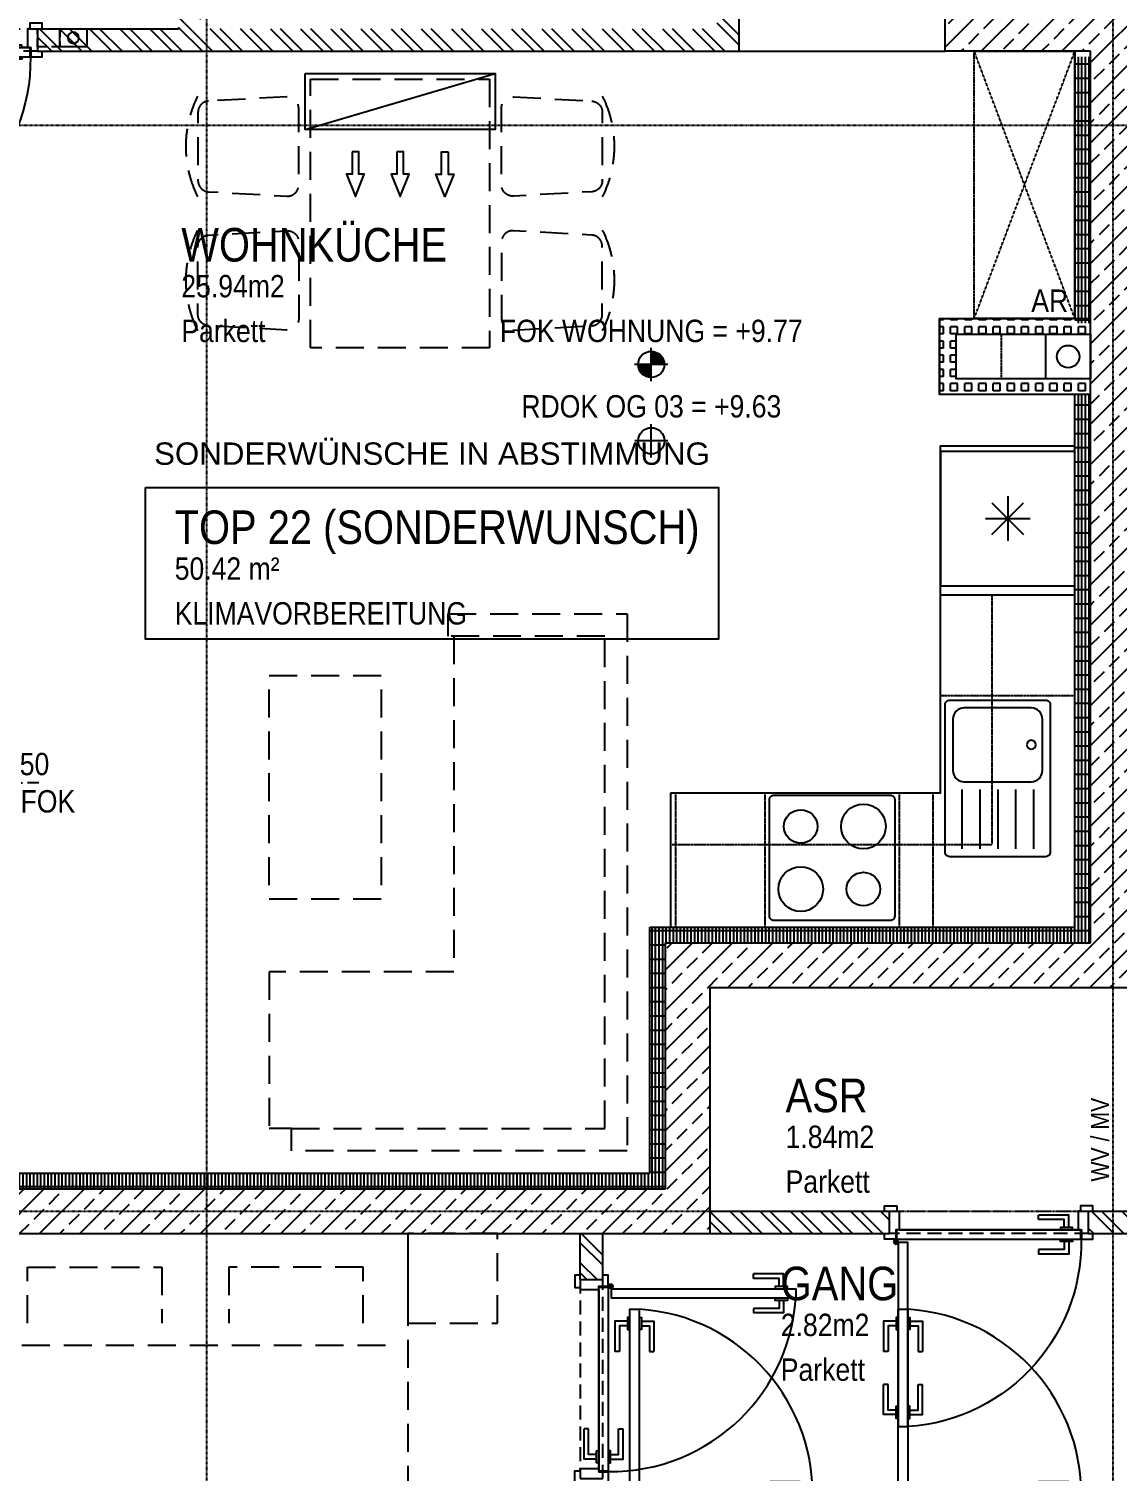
# Model space of a CAD drawing. Header units: millimetres. Extents: x -1798295 to -1733564, y -52013 to 52701.
# Drawn here: x -1749587 to -1744725, y -22908 to -16462 of the extents above; entities that cross this region are included whole.
import ezdxf
from ezdxf.enums import TextEntityAlignment as Align

# ---------------------------------------------------------------- set-up
doc = ezdxf.new("R2010")
doc.units = ezdxf.units.MM
for name, pattern in [('HIDDEN2', [0.1875, 0.125, -0.0625]), ('PHANTOM2', [1.25, 0.625, -0.125, 0.125, -0.125, 0.125, -0.125]), ('STRICHPUNKT', [1, 0.5, -0.25, 0, -0.25])]:
    doc.linetypes.add(name, pattern=pattern)
for name, color, linetype in [('00_HLP---------M0', 6, 'Continuous'), ('00_HLP-G00-L03-M0', 6, 'Continuous'), ('01-ANS-G00-L03-M0', 8, 'Continuous'), ('01-SYM-G00-L03-M0', 8, 'Continuous'), ('01-TXT---------M0', 1, 'Continuous'), ('01-TXT---------PP', 1, 'Continuous'), ('01-TXT-G00-L03-M0', 1, 'Continuous'), ('02-AXO-G00-L03-M0', 8, 'STRICHPUNKT'), ('02-DIM-G00-L03-ACHSEN', 8, 'Continuous'), ('02-FIL-G00-L03-ORANGE', 40, 'Continuous'), ('02-FIL-G00-L03-STB', 8, 'Continuous'), ('02-HID---------M0', 8, 'HIDDEN2'), ('02-TWA---------M0', 4, 'Continuous'), ('02-TWA-G00-L03-M0', 4, 'Continuous'), ('02-ZWA---------M0', 2, 'Continuous'), ('02-ZWA-G00-L03-M0', 2, 'Continuous'), ('03-ANS-G00-L03-M0', 8, 'Continuous'), ('03-HID-G00-L03-M0', 8, 'HIDDEN2'), ('03-SYM-G00-L03-M0', 8, 'Continuous'), ('05-STO--------M0', 1, 'Continuous'), ('05-SYM---------M0', 8, 'Continuous'), ('05-SYM--------M0', 8, 'Continuous'), ('05-SYM-G00-L03-M0', 8, 'Continuous'), ('07-SAN---------M0', 8, 'Continuous'), ('07-SAN-G00-L03-FBHZG-EVERT', 8, 'Continuous'), ('07-SAN-G00-L03-KLIMA', 8, 'Continuous'), ('07-SAN-G00-L03-Küche', 8, 'Continuous'), ('07-SAN-G00-L03-M0', 8, 'Continuous'), ('07_MOB-G00-L03-M0', 6, 'HIDDEN2')]:
    doc.layers.add(name, color=color, linetype=linetype)
doc.styles.add('ARIAL', font='arial.ttf', dxfattribs={"width": 0.85})
doc.styles.get("Standard").update_dxf_attribs({"font": 'arial.ttf'})
doc.dimstyles.new('pp chromy&schneider', dxfattribs={"dimscale": 0.005, "dimtxt": 25, "dimasz": 10, "dimexe": 0, "dimexo": 0, "dimgap": 5, "dimtad": 1, "dimdec": 1, "dimlfac": 100, "dimrnd": 0.1, "dimzin": 9, "dimdsep": 46, "dimtxsty": 'ARIAL', "dimblk": 'c&s kote', "dimcen": 0, "dimse1": 1, "dimse2": 1, "dimclrd": 8, "dimclrt": 8, "dimadec": 0, "dimazin": 0, "dimtfac": 0.75, "dimtdec": 1, "dimtix": 1, "dimtmove": 2, "dimatfit": 0, "dimldrblk": 'NONE', "dimfxl": 1, "dimtolj": 1, "dimlwd": -1, "dimarcsym": 0})
pattern_1 = [(90, (-1823605.963, -55861.873), (-15.875, -2e-07), []), (180, (-1823605.963, -55861.87), (8e-07, -63.5), [])]
pattern_2 = [(135, (-1823605.96, -55861.87), (-67.35192, -67.35192), []), (135, (-1823605.96, -55816.97), (-67.35192, -67.35192), [])]

# ---------------------------------------------------------------- blocks, each defined once
blk = doc.blocks.new('TÜR-80_10er-WAND')
at = {"layer": '00_HLP---------M0'}
for points in [[(-0.3575, 0.027), (-0.3575, 0.083), (-0.2225, 0.083)], [(-0.2225, 0.063), (-0.2225, 0.083)], [(0.4, 0.017), (-0.4, 0.017)], [(-0.375, 0.017), (-0.375, 0.027), (-0.32, 0.027), (-0.32, 0.017)], [(-0.3375, 0.027), (-0.3375, 0.063), (-0.2225, 0.063)], [(-0.375, -0.025), (-0.375, -0.035), (-0.32, -0.035), (-0.32, -0.025)], [(-0.3575, -0.035), (-0.3575, -0.091), (-0.2225, -0.091)], [(-0.3375, -0.035), (-0.3375, -0.071), (-0.2225, -0.071)], [(-0.2225, -0.071), (-0.2225, -0.091)]]:
    blk.add_lwpolyline(points, dxfattribs=at)
blk.add_lwpolyline([(0.4115, -0.025), (-0.4115, -0.025), (-0.4115, -0.025), (-0.4115, 0.017), (0.4115, 0.017)], close=True, dxfattribs=at)
at = {"layer": '02-HID---------M0', "ltscale": 0.5}
for points in [[(0.445, 0.1), (-0.445, 0.1)], [(-0.445, 0), (0.445, 0)]]:
    blk.add_lwpolyline(points, dxfattribs=at)
at = {"layer": '02-ZWA---------M0'}
for points in [[(-0.445, 0.1), (-0.445, 0)], [(0.445, 0.1), (0.445, 0)]]:
    blk.add_lwpolyline(points, dxfattribs=at)
at = {"layer": '05-STO--------M0'}
for points in [[(-0.465, 0.1), (-0.465, 0.125), (-0.41, 0.125), (-0.41, 0.1), (-0.4, 0.1), (-0.4, 0.017), (-0.415, 0.017), (-0.415, -0.025), (-0.465, -0.025), (-0.465, 0)], [(0.465, 0.1), (0.465, 0.125), (0.41, 0.125), (0.41, 0.1), (0.4, 0.1), (0.4, 0.017), (0.415, 0.017), (0.415, -0.025), (0.465, -0.025), (0.465, 0)]]:
    blk.add_lwpolyline(points, dxfattribs=at)
at = {"layer": '05-SYM---------M0'}
for points in [[(0.352, -0.8085), (0.296, -0.8085), (0.296, -0.6735)], [(0.316, -0.6735), (0.296, -0.6735)], [(0.352, -0.7885), (0.316, -0.7885), (0.316, -0.6735)], [(0.414, -0.8085), (0.47, -0.8085), (0.47, -0.6735)], [(0.414, -0.7885), (0.45, -0.7885), (0.45, -0.6735)], [(0.45, -0.6735), (0.47, -0.6735)], [(0.362, -0.826), (0.352, -0.826), (0.352, -0.771), (0.362, -0.771)], [(0.404, -0.826), (0.414, -0.826), (0.414, -0.771), (0.404, -0.771)]]:
    blk.add_lwpolyline(points, dxfattribs=at)
at = {"layer": '05-SYM--------M0'}
blk.add_lwpolyline([(0.404, -0.0395), (0.404, -0.8625), (0.404, -0.8625), (0.362, -0.8625), (0.362, -0.0395)], close=True, dxfattribs=at)
for points in [[(0.41, -0.036), (0.42, -0.036)], [(0.415, -0.031), (0.415, -0.041)]]:
    blk.add_lwpolyline(points, dxfattribs=at)
blk.add_circle((0.415, -0.036), 0.01, dxfattribs=at)
blk.add_arc((0.415, -0.036), 0.8282, 176.33088, 266.33088, dxfattribs=at)
blk = doc.blocks.new('01-SQM')
at = {"layer": '01-TXT---------M0', "color": 1, "style": 'ARIAL', "width": 0.85}
blk.add_attdef('ROOM', (0, 0), '', height=0.15, dxfattribs=at)
blk.add_attdef('AREA', text='', height=0.1, dxfattribs=at).set_placement((0, -0.06), align=Align.TOP_LEFT)
at = {"layer": '01-TXT---------PP', "color": 1, "style": 'ARIAL', "width": 0.85}
blk.add_attdef('NR', text='', height=0.15, dxfattribs=at).set_placement((-0.1173, 0), align=Align.RIGHT)
blk.add_attdef('FLOOR', text='', height=0.1, dxfattribs=at).set_placement((0, -0.26), align=Align.TOP_LEFT)
blk = doc.blocks.new('03-rar')
blk.add_circle((0, 0), 0.05)
at = {"layer": '01-TXT---------M0', "color": 8, "style": 'ARIAL', "width": 0.85}
blk.add_attdef('RR', text='', height=0.1, dxfattribs=at).set_placement((0, 0.1), align=Align.CENTER)
blk = doc.blocks.new('01-HK1')
for p, q in [((-0.0005, -0.0742), (-0.0005, 0.0742)), ((0.0737, 0), (-0.0747, 0))]:
    blk.add_line(p, q)
blk.add_circle((-0.0005, 0), 0.0586)
for points in [[(-0.0005, 0.0586), (0.0409, 0.0414), (-0.0005, 0)], [(-0.0005, 0), (0.0581, 0), (0.0409, 0.0414)], [(-0.0591, 0), (-0.0419, -0.0414), (-0.0005, 0)], [(-0.0419, -0.0414), (-0.0005, -0.0586), (-0.0005, 0)]]:
    blk.add_solid(points)
at = {"layer": '01-TXT---------M0', "color": 8, "style": 'ARIAL', "width": 0.85}
blk.add_attdef('HEIGHT', text='', height=0.1, dxfattribs=at).set_placement((0, 0.2), align=Align.TOP_CENTER)
blk = doc.blocks.new('BETT')
for points in [[(0, 0.95), (-0.4, 0.95), (-0.4, 1.35), (0, 1.35)], [(0, -1.35), (-0.4, -1.35), (-0.4, -0.95), (0, -0.95)]]:
    blk.add_lwpolyline(points, close=True)
at = {"flags": 128}
blk.add_lwpolyline([(-2.1, 0.95), (-2.1, -0.95), (0, -0.95), (0, 0.95)], close=True, dxfattribs=at)
for points in [[(-0.5, 0.85), (-0.5, -0.85)], [(-0.4, 0.75), (-0.15, 0.75), (-0.15, 0.15), (-0.4, 0.15)], [(-0.4, -0.75), (-0.15, -0.75), (-0.15, -0.15), (-0.4, -0.15)]]:
    blk.add_lwpolyline(points)
blk = doc.blocks.new('ECKSOFA_SCHMAL')
for points in [[(0.9, 1.7), (0.2, 1.7)], [(0.2, 1.6), (0.2, 1.7)], [(2.4, 0.875), (0.9, 0.875), (0.9, 1.7)]]:
    blk.add_lwpolyline(points)
at = {"flags": 128}
blk.add_lwpolyline([(1.225, 1.2), (1.225, 1.7), (2.225, 1.7), (2.225, 1.2)], close=True, dxfattribs=at)
blk.add_lwpolyline([(0.2, 1.6), (0.2, 1.6), (0.2, 1.6), (0.2, 0.2), (2.4, 0.2), (2.4, 0.9), (2.5, 0.9), (2.5, 0.1), (0.1, 0.1), (0.1, 1.6)], close=True)
blk = doc.blocks.new('möbel_tisch')
at = {"flags": 128}
for points in [[(0.0979, 0.856, -0.39805), (0.1479, 0.9032), (0.4533, 0.9032, -0.39805), (0.5032, 0.856), (0.5226, 0.506, -0.430564), (0.4727, 0.4532), (0.1284, 0.4532, -0.430564), (0.0785, 0.506)], [(1.1021, 0.856, 0.39805), (1.0521, 0.9032), (0.7467, 0.9032, 0.39805), (0.6968, 0.856), (0.6774, 0.506, 0.430564), (0.7273, 0.4532), (1.0716, 0.4532, 0.430564), (1.1215, 0.506)], [(0.0979, -0.856, 0.39805), (0.1479, -0.9032), (0.4533, -0.9032, 0.39805), (0.5032, -0.856), (0.5226, -0.506, 0.430564), (0.4727, -0.4532), (0.1284, -0.4532, 0.430564), (0.0785, -0.506)], [(1.1021, -0.856, -0.39805), (1.0521, -0.9032), (0.7467, -0.9032, -0.39805), (0.6968, -0.856), (0.6774, -0.506, -0.430564), (0.7273, -0.4532), (1.0716, -0.4532, -0.430564), (1.1215, -0.506)]]:
    blk.add_lwpolyline(points, format="xyb", close=True, dxfattribs=at)
blk.add_lwpolyline([(1.2, 0.4), (0, 0.4), (0, -0.4), (1.2, -0.4)], close=True)
for centre, start, end in [((0.3006, 0.4532), 63.43495, 116.56505), ((0.8994, 0.4532), 63.43495, 116.56505), ((0.3006, -0.4532), 243.43495, 296.56505), ((0.8994, -0.4532), 243.43495, 296.56505)]:
    blk.add_arc(centre, 0.5031, start, end)
blk = doc.blocks.new('01-HK2')
for p, q in [((0, -0.098), (0, 0.098)), ((0.098, 0), (-0.098, 0))]:
    blk.add_line(p, q)
blk.add_circle((0, 0), 0.0773)
at = {"layer": '01-TXT---------M0', "color": 8, "style": 'ARIAL', "width": 0.85}
blk.add_attdef('HEIGHT', text='', height=0.1, rotation=360, dxfattribs=at).set_placement((0, 0.132), align=Align.BOTTOM_CENTER)
blk = doc.blocks.new('WANDLÜFER')
at = {"layer": '02-TWA---------M0', "linetype": 'HIDDEN2', "ltscale": 0.75}
for points in [[(0.075, 0), (0.075, -0.2), (-0.075, -0.2), (-0.075, 0), (0.075, 0)], [(-0.075, 0), (0.075, -0.2)], [(0.075, 0), (-0.075, -0.2)]]:
    blk.add_lwpolyline(points, dxfattribs=at)
at = {"layer": '07-SAN---------M0', "linetype": 'STRICHPUNKT', "ltscale": 0.1}
blk.add_lwpolyline([(0, 1), (0, -0.53)], dxfattribs=at)
at = {"layer": '07-SAN---------M0'}
for points in [[(0, 0), (-0.12, 0), (-0.12, 0.06), (0.12, 0.06), (0.12, 0)], [(0.08, -0.4), (-0.08, -0.4), (-0.08, -0.445), (0.08, -0.445)]]:
    blk.add_lwpolyline(points, close=True, dxfattribs=at)
for points in [[(-0.06, 0), (-0.06, -0.4)], [(0.06, 0), (0.06, -0.4)]]:
    blk.add_lwpolyline(points, dxfattribs=at)
blk = doc.blocks.new('c&s kote')
at = {"color": 8}
for p, q in [((0, -2), (0, 2)), ((0, 2), (0, -2)), ((-2, 0), (2, 0)), ((2, 0), (-2, 0))]:
    blk.add_line(p, q, dxfattribs=at)
blk.add_circle((0, 0), 0.5, dxfattribs=at)
blk = doc.blocks.new('*D277')
at = {"layer": '02-DIM-G00-L03-ACHSEN', "color": 8, "transparency": 16777216}
blk.add_arc((-1737493.3, 3998.1), 378.3, 0.00757, 89.99243, dxfattribs=at)
at = {"layer": 'Defpoints', "color": 0, "transparency": 16777216}
for p in [(-1737493.3, 6461.8), (-1737165.8, 4187.3), (-1768782.6, 3998.1), (-1735093.3, 3998.1), (-1737493.3, -28465.6)]:
    blk.add_point(p, dxfattribs=at)
at = {"layer": '02-DIM-G00-L03-ACHSEN', "color": 8, "transparency": 16777216, "xscale": 0.05, "yscale": 0.05, "zscale": 0.05}
for p, rotation in [((-1737493.3, 4376.4), 179.9962138351538), ((-1737115.1, 3998.1), 270.0037875515814)]:
    blk.add_blockref('c&s kote', p, dxfattribs=dict(at, rotation=rotation))
at = {"layer": '02-DIM-G00-L03-ACHSEN', "color": 8, "transparency": 16777216, "insert": (-1737225.8, 4265.7), "char_height": 0.125, "attachment_point": 5, "rotation": 315, "style": 'ARIAL'}
blk.add_mtext('\\A1;90.00°', dxfattribs=at)
blk = doc.blocks.new('_None')
blk = doc.blocks.new('*D278')
at = {"layer": '02-DIM-G00-L03-ACHSEN', "color": 8, "transparency": 16777216}
blk.add_arc((-1765663.3, -25395.2), 946.5, 179.31551, 269.99697, dxfattribs=at)
at = {"layer": 'Defpoints', "color": 0, "transparency": 16777216}
for p in [(-1765663.3, 6461.8), (-1768706, -25358.7), (-1735093.3, -25762.1), (-1766486.8, -25861.9), (-1765663.3, -28465.6)]:
    blk.add_point(p, dxfattribs=at)
at = {"layer": '02-DIM-G00-L03-ACHSEN', "color": 8, "transparency": 16777216, "xscale": 0.05, "yscale": 0.05, "zscale": 0.05}
for p, rotation in [((-1766609.8, -25383.9), 89.31399766154718), ((-1765663.3, -26341.7), 359.998487369845)]:
    blk.add_blockref('c&s kote', p, dxfattribs=dict(at, rotation=rotation))
at = {"layer": '02-DIM-G00-L03-ACHSEN', "color": 8, "transparency": 16777216, "insert": (-1766336.6, -26060.4), "char_height": 0.125, "attachment_point": 5, "rotation": 314.65624, "style": 'ARIAL'}
blk.add_mtext('\\A1;90.69°', dxfattribs=at)
blk = doc.blocks.new('*D279')
at = {"layer": '02-DIM-G00-L03-ACHSEN', "color": 8, "transparency": 16777216}
blk.add_arc((-1737493.3, -25733.3), 916.3, 270.00313, 359.30936, dxfattribs=at)
at = {"layer": 'Defpoints', "color": 0, "transparency": 16777216}
for p in [(-1737493.3, 6461.8), (-1768706, -25358.7), (-1735093.3, -25762.1), (-1737038.4, -26528.6), (-1737493.3, -28465.6)]:
    blk.add_point(p, dxfattribs=at)
at = {"layer": '02-DIM-G00-L03-ACHSEN', "color": 8, "transparency": 16777216, "xscale": 0.05, "yscale": 0.05, "zscale": 0.05}
for p, rotation in [((-1736577.1, -25744.2), 89.31092105198894), ((-1737493.3, -26649.5), 180.0015639796901)]:
    blk.add_blockref('c&s kote', p, dxfattribs=dict(at, rotation=rotation))
at = {"layer": '02-DIM-G00-L03-ACHSEN', "color": 8, "transparency": 16777216, "insert": (-1736849.4, -26385), "char_height": 0.125, "attachment_point": 5, "rotation": 44.65624, "style": 'ARIAL'}
blk.add_mtext('\\A1;89.31°', dxfattribs=at)
blk = doc.blocks.new('Kühlschrank')
blk.add_lwpolyline([(-0.3, 0), (0.3, 0), (0.3, -0.6), (-0.3, -0.6)], close=True)
for points in [[(0.0707, -0.2293), (-0.0707, -0.3707)], [(-0.0707, -0.2293), (0.0707, -0.3707)], [(0, -0.2), (0, -0.4)], [(-0.1, -0.3), (0.1, -0.3)]]:
    blk.add_lwpolyline(points)
blk = doc.blocks.new('kochfeld')
blk.add_lwpolyline([(-0.28, -0.55), (-0.28, -0.03, -0.414214), (-0.26, -0.01), (0.26, -0.01, -0.414214), (0.28, -0.03), (0.28, -0.55, -0.414214), (0.26, -0.57), (-0.26, -0.57, -0.414214)], format="xyb", close=True)
for centre, radius in [((0.14, -0.15), 0.1), ((-0.14, -0.15), 0.075), ((-0.14, -0.43), 0.1), ((0.14, -0.43), 0.075)]:
    blk.add_circle(centre, radius)
blk = doc.blocks.new('Spüle')
for points in [[(0.4, -0.02), (-0.26, -0.02, 0.414214), (-0.28, -0.04), (-0.28, -0.47, 0.414214), (-0.26, -0.49), (0.4, -0.49, 0.414214), (0.42, -0.47), (0.42, -0.04, 0.414214)], [(-0.195, -0.055), (0.035, -0.055, -0.414214), (0.085, -0.105), (0.085, -0.405, -0.414214), (0.035, -0.455), (-0.195, -0.455, -0.414214), (-0.245, -0.405), (-0.245, -0.105, -0.414214)]]:
    blk.add_lwpolyline(points, format="xyb", close=True)
for points in [[(0.12, -0.095), (0.385, -0.095)], [(0.12, -0.175), (0.385, -0.175)], [(0.12, -0.255), (0.385, -0.255)], [(0.12, -0.335), (0.385, -0.335)], [(0.12, -0.415), (0.385, -0.415)]]:
    blk.add_lwpolyline(points)
blk.add_circle((-0.08, -0.405), 0.02)
blk = doc.blocks.new('KLIMAGERÄT')
for points in [[(-0.425, 0), (0.425, 0), (0.425, -0.25), (-0.425, -0.25), (-0.425, 0)], [(-0.215, -0.35), (-0.215, -0.45), (-0.24, -0.45), (-0.2, -0.55), (-0.2, -0.55), (-0.16, -0.45), (-0.185, -0.45), (-0.185, -0.35), (-0.215, -0.35)], [(-0.015, -0.35), (-0.015, -0.45), (-0.04, -0.45), (0, -0.55), (0, -0.55), (0.04, -0.45), (0.015, -0.45), (0.015, -0.35), (-0.015, -0.35)], [(0.215, -0.35), (0.215, -0.45), (0.24, -0.45), (0.2, -0.55), (0.2, -0.55), (0.16, -0.45), (0.185, -0.45), (0.185, -0.35), (0.215, -0.35)]]:
    blk.add_lwpolyline(points, close=True)
blk.add_lwpolyline([(-0.425, -0.25), (0.425, 0)])
blk = doc.blocks.new('07_Klimasifon')
at = {"layer": '00_HLP---------M0', "linetype": 'HIDDEN2', "ltscale": 0.3}
blk.add_lwpolyline([(0, -0.1), (0.08, -0.1), (0.08, 0), (0, 0)], close=True, dxfattribs=at)
at = {"layer": '07-SAN---------M0'}
blk.add_lwpolyline([(0, -0.22), (0.08, -0.22), (0.08, -0.1), (0, -0.1)], close=True, dxfattribs=at)
blk.add_circle((0.04, -0.16), 0.025, dxfattribs=at)

msp = doc.modelspace()

# ---------------------------------------------------------------- hatches: boundary and pattern name
at = {"layer": '02-FIL-G00-L03-ORANGE', "true_color": 0x636466}
h = msp.add_hatch(dxfattribs=at)
h.set_pattern_fill('ANSI32', color=251, scale=10, angle=197.04654197, style=0)
h.set_pattern_definition(pattern_2)
h.paths.add_polyline_path([(-1746413.3323, -16381.8722), (-1746513.3323, -16381.8722), (-1746513.3323, -16461.8722), (-1748818.3323, -16461.8722), (-1748818.3323, -13811.8722), (-1748918.3323, -13811.8722), (-1748918.3323, -16461.8722), (-1749548.3323, -16461.8722), (-1749548.3323, -16561.8722), (-1746413.3323, -16561.8722)])
h = msp.add_hatch(dxfattribs=at)
h.set_pattern_fill('GRATE', color=251, scale=20, angle=197.04654197, style=0)
h.set_pattern_definition(pattern_1)
h.paths.add_polyline_path([(-1744843.3323, -16586.8722), (-1744913.3323, -16586.8722), (-1744913.3323, -17776.8722), (-1744843.3323, -17776.8722)])
h = msp.add_hatch(dxfattribs=at)
h.set_pattern_fill('SQUARE', color=251, scale=10, angle=197.04654197, style=0)
h.set_pattern_definition([(90, (-1823605.963, -55861.873), (-31.75, -4e-07), [31.75, -31.75]), (180, (-1823605.963, -55861.873), (4e-07, -31.75), [31.75, -31.75])])
h.paths.add_polyline_path([(-1744843.3323, -17756.8722), (-1745518.3323, -17756.8722), (-1745518.3323, -18096.8722), (-1745513.3323, -18096.8722), (-1744913.3323, -18096.8722), (-1744843.3323, -18096.8722), (-1744843.3323, -18026.8722), (-1745043.3323, -18026.8722), (-1745443.3323, -18026.8722), (-1745443.3323, -17826.8722), (-1744843.3323, -17826.8722)])
h = msp.add_hatch(dxfattribs=at)
h.set_pattern_fill('GRATE', color=251, scale=20, angle=197.04654197, style=0)
h.set_pattern_definition(pattern_1)
h.paths.add_polyline_path([(-1744843.3323, -18096.8722), (-1744913.3323, -18096.8722), (-1744913.3322, -20476.8722), (-1746813.3322, -20476.8722), (-1746813.3322, -21576.8722), (-1750543.3322, -21576.8722), (-1750543.3322, -21646.8722), (-1746743.3322, -21646.8722), (-1746743.3322, -20546.8722), (-1744843.3322, -20546.8722)])
h = msp.add_hatch(dxfattribs=at)
h.set_pattern_fill('ANSI32', color=251, scale=10, angle=197.04654197, style=0)
h.set_pattern_definition(pattern_2)
h.paths.add_polyline_path([(-1746543.3322, -21746.8722), (-1746543.3322, -21846.8722), (-1745743.3322, -21846.8722), (-1745743.3322, -21746.8722)])
h = msp.add_hatch(dxfattribs=at)
h.set_pattern_fill('ANSI32', color=251, scale=10, angle=197.04654197, style=0)
h.set_pattern_definition(pattern_2)
h.paths.add_polyline_path([(-1744573.3322, -21746.8722), (-1744853.3322, -21746.8722), (-1744853.3322, -21846.8722), (-1744673.3322, -21846.8722), (-1744673.3322, -22051.8722), (-1744573.3322, -22051.8722)])
h = msp.add_hatch(dxfattribs=at)
h.set_pattern_fill('ANSI32', color=251, scale=10, angle=197.04654197, style=0)
h.set_pattern_definition(pattern_2)
h.paths.add_polyline_path([(-1747023.3322, -21846.8722), (-1747123.3322, -21846.8722), (-1747123.3322, -22051.8722), (-1747023.3322, -22051.8722)])
at = {"layer": '02-FIL-G00-L03-STB', "true_color": 0x636466}
h = msp.add_hatch(dxfattribs=at)
h.set_pattern_fill('ANSI33', color=251, scale=20, angle=107.04654197, style=0)
h.set_pattern_definition([(45, (-1823605.96, -55861.87), (-89.80256, 89.80256), []), (45, (-1823516.16, -55861.87), (-89.80256, 89.80256), [63.5, -31.75])])
h.paths.add_polyline_path([(-1744643.3323, -16451.8722), (-1744563.3323, -16451.8722), (-1744563.3323, -16251.8722), (-1744643.3323, -16251.8722), (-1744643.3323, -15381.8722), (-1744843.3323, -15381.8722), (-1744843.3323, -16361.8722), (-1745493.3323, -16361.8722), (-1745493.3323, -16561.8722), (-1744843.3323, -16561.8722), (-1744843.3322, -20546.8722), (-1746743.3322, -20546.8722), (-1746743.3322, -21646.8722), (-1750543.3322, -21646.8722), (-1750543.3322, -19581.8722), (-1750667.3322, -19581.8722), (-1750667.3322, -19581.8723), (-1750743.3322, -19581.8723), (-1750743.3084, -22851.8722), (-1750667.3322, -22851.8722), (-1750667.3322, -22851.8722), (-1750543.3322, -22851.8722), (-1750543.3322, -21846.8722), (-1746543.3322, -21846.8722), (-1746543.3322, -20746.8722), (-1744643.3322, -20746.8722)])

# ---------------------------------------------------------------- linework, layer by layer
at = {"layer": '00_HLP-G00-L03-M0', "color": 251, "linetype": 'PHANTOM2', "ltscale": 3, "true_color": 0x636466}
msp.add_lwpolyline([(-1745518.3323, -17756.8722), (-1745518.3323, -17756.8722), (-1745518.3323, -18096.8722), (-1745518.3323, -18096.8722)], dxfattribs=at)
at = {"layer": '01-ANS-G00-L03-M0', "color": 251, "true_color": 0x636466}
msp.add_lwpolyline([(-1746413.3323, -16561.8722), (-1745493.3323, -16561.8722)], dxfattribs=at)
at = {"layer": '01-TXT-G00-L03-M0', "color": 251, "true_color": 0x636466}
msp.add_lwpolyline([(-1749066.0574, -18511.8836), (-1746505.9638, -18511.8835), (-1746505.9638, -19190.3386), (-1749066.0574, -19190.3386)], close=True, dxfattribs=at)
at = {"layer": '02-AXO-G00-L03-M0', "color": 251, "true_color": 0x636466}
for points in [[(-1748793.3326, 6461.8259), (-1748793.3321, -28465.6159)], [(-1744743.3326, 6461.826), (-1744743.3321, -28465.6158)], [(-1768705.9638, -16891.8725), (-1735093.3323, -16891.872)], [(-1768705.9637, -21746.8725), (-1735093.3322, -21746.872)]]:
    msp.add_lwpolyline(points, dxfattribs=at)
at = {"layer": '02-TWA-G00-L03-M0', "color": 251, "true_color": 0x636466}
for p, q in [((-1744843.3322, -20546.8722), (-1744843.3323, -16561.8722)), ((-1746743.3322, -20546.8722), (-1744843.3322, -20546.8722)), ((-1746743.3322, -21646.8722), (-1746743.3322, -20546.8722)), ((-1746543.3322, -20746.8722), (-1744643.3322, -20746.8722)), ((-1746543.3322, -21846.8722), (-1746543.3322, -20746.8722)), ((-1750543.3322, -21646.8722), (-1746743.3322, -21646.8722)), ((-1750543.3322, -21846.8722), (-1746543.3322, -21846.8722))]:
    msp.add_line(p, q, dxfattribs=at)
msp.add_lwpolyline([(-1744843.3323, -16561.8722), (-1745493.3323, -16561.8722), (-1745493.3323, -16361.8722), (-1744843.3323, -16361.8722)], dxfattribs=at)
at = {"layer": '02-ZWA-G00-L03-M0', "color": 251, "true_color": 0x636466}
for p, q in [((-1744913.3323, -17756.8722), (-1744913.3323, -16561.8722)), ((-1744913.3322, -20476.8722), (-1744913.3323, -18096.8722)), ((-1746813.3322, -20476.8722), (-1744913.3322, -20476.8722)), ((-1746813.3322, -21576.8722), (-1746813.3322, -20476.8722)), ((-1750543.3322, -21576.8722), (-1746813.3322, -21576.8722)), ((-1746543.3322, -21746.8722), (-1745743.3322, -21746.8722)), ((-1744853.3322, -21746.8722), (-1744573.3322, -21746.8722)), ((-1746543.3322, -21846.8722), (-1745743.3322, -21846.8722)), ((-1744853.3322, -21846.8722), (-1744673.3322, -21846.8722))]:
    msp.add_line(p, q, dxfattribs=at)
for points in [[(-1749548.3323, -16561.8722), (-1746413.3323, -16561.8722), (-1746413.3323, -16381.8722)], [(-1749548.3323, -16461.8722), (-1748918.3323, -16461.8722)], [(-1744843.3323, -18096.8722), (-1745518.3323, -18096.8722), (-1745518.3323, -17756.8722), (-1744843.3323, -17756.8722)], [(-1744843.3323, -18026.8722), (-1745443.3323, -18026.8722), (-1745443.3323, -17826.8722), (-1744843.3323, -17826.8722)], [(-1747123.3322, -22051.8722), (-1747123.3322, -21846.8722)], [(-1747023.3322, -22051.8722), (-1747023.3322, -21846.8722)]]:
    msp.add_lwpolyline(points, dxfattribs=at)
at = {"layer": '03-ANS-G00-L03-M0', "color": 251, "true_color": 0x636466}
msp.add_lwpolyline([(-1745043.3323, -17826.8722), (-1744843.3323, -17826.8722), (-1744843.3323, -18026.8722), (-1745043.3323, -18026.8722)], close=True, dxfattribs=at)
at = {"layer": '03-HID-G00-L03-M0', "color": 251, "true_color": 0x636466}
msp.add_lwpolyline([(-1745443.3323, -17826.8722), (-1745243.3323, -17826.8721), (-1745243.3323, -18026.8722), (-1745443.3323, -18026.8722)], close=True, dxfattribs=at)
at = {"layer": '07-SAN-G00-L03-Küche', "color": 251, "linetype": 'HIDDEN2', "ltscale": 0.5, "true_color": 0x636466}
for points in [[(-1746713.3322, -20106.8722), (-1745283.3322, -20106.8722), (-1745283.3323, -18991.8722)], [(-1745513.3322, -19441.8722), (-1744913.3322, -19441.8722)], [(-1746698.3322, -19876.8722), (-1746698.3322, -20476.8722)], [(-1746298.3322, -19876.8722), (-1746298.3322, -20476.8722)], [(-1745698.3322, -19876.8722), (-1745698.3322, -20476.8722)], [(-1745548.3322, -19876.8722), (-1745548.3322, -20476.8722)]]:
    msp.add_lwpolyline(points, dxfattribs=at)
at = {"layer": '07-SAN-G00-L03-Küche', "color": 251, "true_color": 0x636466}
msp.add_lwpolyline([(-1745513.3323, -18991.8722), (-1744913.3323, -18991.8722)], dxfattribs=at)
at = {"layer": '07-SAN-G00-L03-M0', "color": 251, "true_color": 0x636466}
for points in [[(-1746718.3322, -19876.8722), (-1745513.3322, -19876.8722), (-1745513.3323, -18325.8722), (-1744913.3323, -18325.8722)], [(-1746718.3322, -20476.8722), (-1746718.3322, -19876.8722)]]:
    msp.add_lwpolyline(points, dxfattribs=at)
at = {"layer": '07_MOB-G00-L03-M0', "color": 251, "true_color": 0x636466}
msp.add_lwpolyline([(-1744913.3323, -17756.8722), (-1745363.3323, -17756.8722), (-1745363.3323, -16561.8722), (-1744913.3323, -16561.8722), (-1744913.3323, -17756.8722)], close=True, dxfattribs=at)
for points in [[(-1744913.3323, -17756.8722), (-1745363.3323, -16561.8722)], [(-1745363.3323, -17756.8722), (-1744913.3323, -16561.8722)]]:
    msp.add_lwpolyline(points, dxfattribs=at)

# ---------------------------------------------------------------- block references
at = {"layer": '01-SYM-G00-L03-M0', "color": 251, "true_color": 0x636466, "xscale": 999.9999999999995, "yscale": 999.9999999999995, "zscale": 999.9999999999995, "rotation": 4.19682703787e-05}
msp.add_blockref('01-HK1', (-1746805.9638, -17961.8722), dxfattribs=at).add_auto_attribs({'HEIGHT': 'FOK WOHNUNG = +9.77'})
at = {"layer": '01-SYM-G00-L03-M0', "color": 251, "true_color": 0x636466}
ref = msp.add_blockref('01-HK2', (-1746805.9638, -18303.2784), dxfattribs=dict(at, xscale=757.5757580599911, yscale=757.575758065648, zscale=757.5757580681659, rotation=7.109353794e-07))
ref.add_attrib('HEIGHT', 'RDOK OG 03 = +9.63', dxfattribs={"layer": '01-TXT---------M0', "color": 8, "height": 100, "rotation": 0.00000071, "style": 'ARIAL', "width": 0.85}).set_placement((-1746805.9638, -18229.0597), align=Align.BOTTOM_CENTER)
at = {"layer": '01-TXT-G00-L03-M0', "color": 251, "true_color": 0x636466, "xscale": 999.9999999999995, "yscale": 999.9999999999995, "zscale": 999.9999999999995}
for p, rotation, values in [((-1748905.9638, -17501.8722), 6.847742091e-07, {'ROOM': 'WOHNKÜCHE', 'AREA': '25.94m2', 'FLOOR': 'Parkett'}), ((-1748935.6219, -18764.3396), 6.877976698e-07, {'ROOM': 'TOP 22 (SONDERWUNSCH)', 'AREA': '50.42 m²', 'FLOOR': 'KLIMAVORBEREITUNG'}), ((-1746205.9637, -21304.0501), 6.826991134e-07, {'ROOM': 'ASR', 'AREA': '1.84m2', 'FLOOR': 'Parkett'}), ((-1746227.448, -22144.6074), 6.836072254e-07, {'ROOM': 'GANG', 'AREA': '2.82m2', 'FLOOR': 'Parkett'})]:
    msp.add_blockref('01-SQM', p, dxfattribs=dict(at, rotation=rotation)).add_auto_attribs(values)
at = {"layer": '03-SYM-G00-L03-M0', "color": 251, "true_color": 0x636466}
ref = msp.add_blockref('03-rar', (-1744943.3323, -17926.8722), dxfattribs=dict(at, xscale=999.9999999999995, yscale=999.9999999999995, zscale=999.9999999999995, rotation=6.927013867e-07))
ref.add_attrib('RR', 'AR', dxfattribs={"layer": '01-TXT---------M0', "color": 8, "height": 100, "rotation": 0.0000007, "style": 'ARIAL', "width": 0.85}).set_placement((-1744943.3323, -17726.8722), align=Align.RIGHT)
at = {"layer": '05-SYM-G00-L03-M0', "color": 251, "true_color": 0x636466, "yscale": 999.9999999999995, "zscale": 999.9999999999995}
for p, xscale, rotation in [((-1749993.3323, -16561.8722), -999.9999999999995, 6.904318717e-07), ((-1745298.3322, -21846.8722), -999.9999999999995, 8.884975955e-07), ((-1747023.3322, -22496.8722), 999.9999999999995, 90.00000048043474), ((-1746498.3322, -23046.8722), 999.9999999999995, 180.0000005199693), ((-1745298.3322, -23046.8722), 999.9999999999995, 180.0000005199693)]:
    msp.add_blockref('TÜR-80_10er-WAND', p, dxfattribs=dict(at, xscale=xscale, rotation=rotation))
at = {"layer": '07-SAN-G00-L03-KLIMA', "color": 251, "true_color": 0x636466, "yscale": 999.9999999999995, "zscale": 999.9999999999995}
for name, p, xscale, rotation in [('07_Klimasifon', (-1749548.3323, -16461.8722), -999.9999999999995, 89.99903949605338), ('KLIMAGERÄT', (-1747928.3323, -16661.8722), 999.9999999999995, 6.884021787e-07)]:
    msp.add_blockref(name, p, dxfattribs=dict(at, xscale=xscale, rotation=rotation))
at = {"layer": '07-SAN-G00-L03-Küche', "color": 251, "true_color": 0x636466, "yscale": 999.9999999999995, "zscale": 999.9999999999995}
for name, p, xscale, rotation in [('Kühlschrank', (-1745513.3323, -18650.8722), -999.9999999999995, 90.00000069140717), ('Spüle', (-1745513.3322, -19741.8722), -999.9999999999995, 90.00000069989206), ('kochfeld', (-1745998.3322, -19876.8722), 999.9999999999995, 7.247070286e-07)]:
    msp.add_blockref(name, p, dxfattribs=dict(at, xscale=xscale, rotation=rotation))
at = {"layer": '07-SAN-G00-L03-M0', "color": 251, "true_color": 0x636466, "xscale": 999.9999999999995, "yscale": 999.9999999999995, "zscale": 999.9999999999995, "rotation": 270.0000007136519}
msp.add_blockref('WANDLÜFER', (-1750543.3322, -19831.8722), dxfattribs=at)
at = {"layer": '07_MOB-G00-L03-M0', "color": 251, "true_color": 0x636466, "yscale": 999.9999999999995, "zscale": 999.9999999999995}
for name, p, xscale, rotation in [('möbel_tisch', (-1747928.3323, -16686.8722), -999.9999999999995, 90.00000063676357), ('ECKSOFA_SCHMAL', (-1746813.3322, -21576.8722), 999.9999999999995, 90.00000062407791), ('BETT', (-1748843.3322, -21846.8722), -999.9999999999995, 270.0000006921852)]:
    msp.add_blockref(name, p, dxfattribs=dict(at, xscale=xscale, rotation=rotation))

# ---------------------------------------------------------------- texts
at = {"layer": '01-TXT-G00-L03-M0', "color": 251, "true_color": 0x636466, "insert": (-1747786.0106, -18411.8836), "char_height": 100, "width": 3019.2, "attachment_point": 8, "rotation": 0.00000069}
msp.add_mtext('{\\fArial|b0|i0|c0|p34;SONDERWÜNSCHE IN ABSTIMMUNG}', dxfattribs=at)
at = {"layer": '07-SAN-G00-L03-FBHZG-EVERT', "color": 251, "linetype": 'Continuous', "true_color": 0x636466, "insert": (-1744759.9534, -21426.8722), "char_height": 80, "width": 1165, "attachment_point": 8, "rotation": 90.00000069, "style": 'ARIAL'}
msp.add_mtext('WV / MV', dxfattribs=at)
at = {"layer": '07-SAN-G00-L03-M0', "color": 251, "true_color": 0x636466, "insert": (-1750208.3322, -19831.8722), "char_height": 100, "width": 1538, "attachment_point": 4, "rotation": 0.00000069, "style": 'ARIAL'}
msp.add_mtext('WDB DN 150\\PH = 215 ü. FOK', dxfattribs=at)

# ---------------------------------------------------------------- dimensions: what is measured, and where the dimension line sits
at = {"layer": '02-DIM-G00-L03-ACHSEN', "color": 251, "true_color": 0x636466}
for base, line1, line2, picture, middle in [((-1737165.7549, 4187.2537), ((-1768782.5963, 3998.1263), (-1735093.3325, 3998.1267)), ((-1737493.3326, 6461.8261), (-1737493.3321, -28465.6157)), '*D277', (-1737225.8037, 4265.6555)), ((-1737038.3742, -26528.5927), ((-1737493.3326, 6461.8261), (-1737493.3321, -28465.6157)), ((-1768705.9637, -25358.7014), (-1735093.3322, -25762.0526)), '*D279', (-1736849.392, -26384.9664)), ((-1766486.8046, -25861.902), ((-1765663.3326, 6461.8257), (-1765663.3321, -28465.6161)), ((-1768705.9637, -25358.7014), (-1735093.3322, -25762.0526)), '*D278', (-1766336.5652, -26060.4157))]:
    dim = msp.add_angular_dim_2l(base=base, line1=line1, line2=line2, dimstyle='pp chromy&schneider', override={"dimzin": 8, "dimadec": 2}, dxfattribs=at)
    dim.commit()
    dim.dimension.update_dxf_attribs({"geometry": picture, "text_midpoint": middle})

doc.saveas('drawing.dxf')
